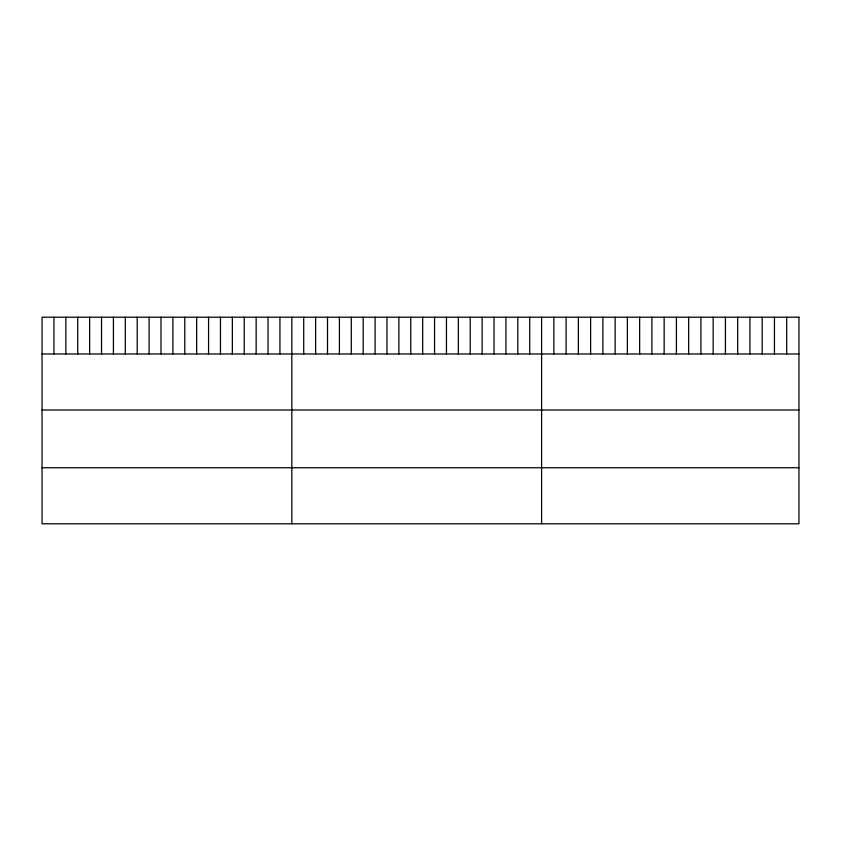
<?xml version="1.0" encoding="UTF-8"?>
<svg xmlns="http://www.w3.org/2000/svg" width="841" height="841" viewBox="0 0 841 841"><rect width="100%" height="100%" fill="white"/><g stroke="black" fill="none" stroke-linecap="round" stroke-linejoin="round"><path stroke-width="1.26" d="M42.05 353.966L798.95 353.966M42.05 410.009L798.95 410.009M42.05 467.754L798.95 467.754M786.692 317.204L786.692 353.966M774.445 317.204L774.445 353.966M762.188 317.204L762.188 353.966M749.93 317.204L749.93 353.966M737.673 317.204L737.673 353.966M725.426 317.204L725.426 353.966M713.168 317.204L713.168 353.966M700.91 317.204L700.91 353.966M688.663 317.204L688.663 353.966M676.406 317.204L676.406 353.966M664.148 317.204L664.148 353.966M651.891 317.204L651.891 353.966M639.644 317.204L639.644 353.966M627.386 317.204L627.386 353.966M615.128 317.204L615.128 353.966M602.881 317.204L602.881 353.966M590.624 317.204L590.624 353.966M578.366 317.204L578.366 353.966M566.109 317.204L566.109 353.966M553.862 317.204L553.862 353.966M541.604 317.204L541.604 523.796M529.714 317.204L529.714 353.966M517.814 317.204L517.814 353.966M505.925 317.204L505.925 353.966M494.024 317.204L494.024 353.966M482.135 317.204L482.135 353.966M470.235 317.204L470.235 353.966M458.345 317.204L458.345 353.966M446.455 317.204L446.455 353.966M434.555 317.204L434.555 353.966M422.666 317.204L422.666 353.966M410.765 317.204L410.765 353.966M398.876 317.204L398.876 353.966M386.976 317.204L386.976 353.966M375.086 317.204L375.086 353.966M363.196 317.204L363.196 353.966M351.296 317.204L351.296 353.966M339.407 317.204L339.407 353.966M327.506 317.204L327.506 353.966M315.617 317.204L315.617 353.966M303.717 317.204L303.717 353.966M291.827 317.204L291.827 523.796M279.937 317.204L279.937 353.966M268.037 317.204L268.037 353.966M256.148 317.204L256.148 353.966M244.247 317.204L244.247 353.966M232.358 317.204L232.358 353.966M220.458 317.204L220.458 353.966M208.568 317.204L208.568 353.966M196.678 317.204L196.678 353.966M184.778 317.204L184.778 353.966M172.889 317.204L172.889 353.966M160.988 317.204L160.988 353.966M149.099 317.204L149.099 353.966M137.199 317.204L137.199 353.966M125.309 317.204L125.309 353.966M113.419 317.204L113.419 353.966M101.519 317.204L101.519 353.966M89.63 317.204L89.63 353.966M77.729 317.204L77.729 353.966M65.84 317.204L65.84 353.966M53.94 317.204L53.94 353.966M798.95 317.204L42.05 317.204L42.05 523.796L798.95 523.796L798.95 317.204"/></g></svg>
